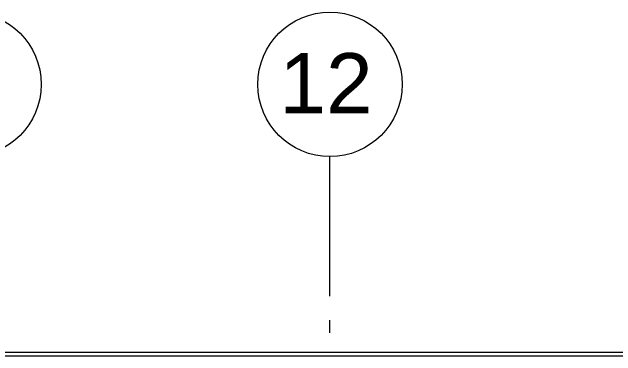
# Model space of a CAD drawing. Header units: millimetres. Extents: x -537608 to 253996, y -217170 to 186033.
# Drawn here: x -297118 to -292100, y 141321 to 144176 of the extents above; entities that cross this region are included whole.
import ezdxf

# ---------------------------------------------------------------- set-up
doc = ezdxf.new("R2010")
doc.units = ezdxf.units.MM
doc.layers.add('PDF _Геометрия', color=7, linetype='Continuous')
doc.layers.add('PDF _Текст', color=7, linetype='Continuous')
doc.styles.add('PDF ArialMT', font='arial.ttf')

msp = doc.modelspace()

# ---------------------------------------------------------------- linework, layer by layer
at = {"layer": 'PDF _Геометрия', "color": 253, "lineweight": 9, "true_color": 0xaaaaaa}
for p, q in [((-294476.1817, 141818.3841), (-294476.1817, 142976.2694)), ((-294476.1817, 141512.5505), (-294476.1817, 141618.3839))]:
    msp.add_line(p, q, dxfattribs=at)
at = {"layer": 'PDF _Геометрия', "lineweight": 9}
for p, q in [((-290976.1855, 141348.2576), (-298789.1763, 141348.2576)), ((-298789.1763, 141321.2574), (-290976.1855, 141321.2574))]:
    msp.add_line(p, q, dxfattribs=at)
at = {"layer": 'PDF _Геометрия', "lineweight": 20}
for centre in [(-297476.1817, 143576.2699), (-294476.1788, 143576.2699)]:
    msp.add_circle(centre, 599.9993, dxfattribs=at)

# ---------------------------------------------------------------- texts
at = {"layer": 'PDF _Текст', "insert": (-294897.7386, 143585.3458), "char_height": 500, "attachment_point": 4, "style": 'PDF ArialMT'}
msp.add_mtext('12', dxfattribs=at)

doc.saveas('drawing.dxf')
